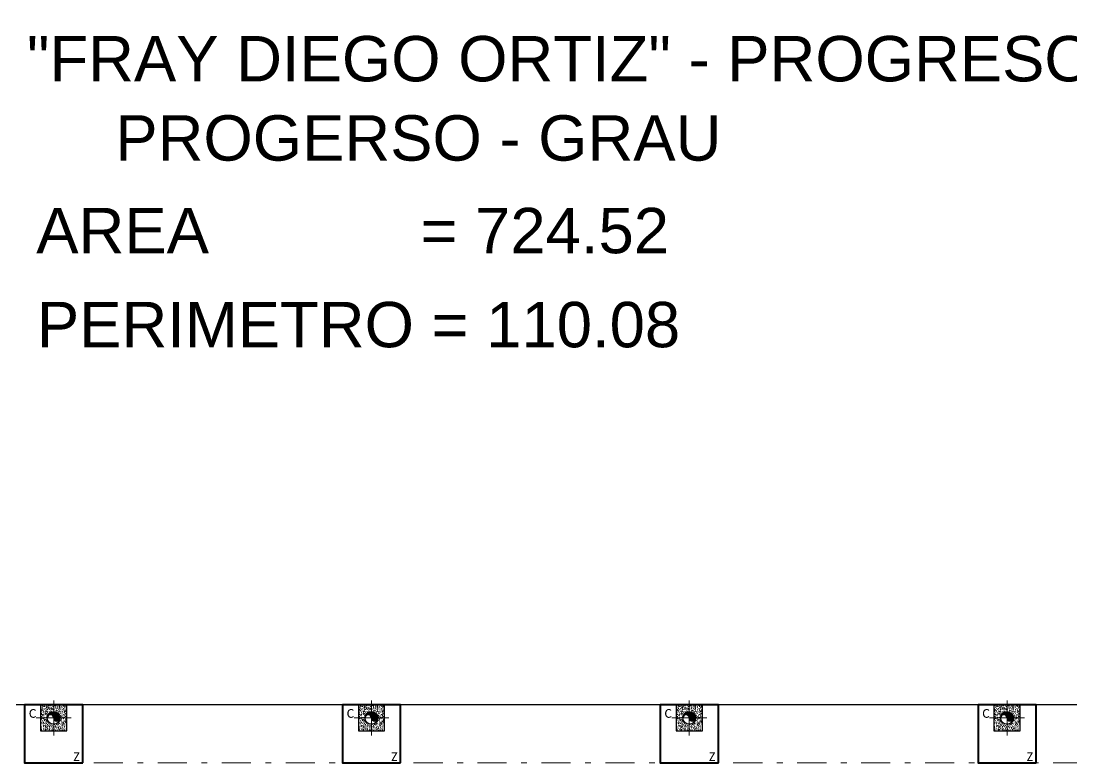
# Model space of a CAD drawing. Header units: metres. Extents: x 772934 to 773467, y 8442002 to 8442594.
# Drawn here: x 773073.92 to 773092, y 8442204.86 to 8442217.63 of the extents above; entities that cross this region are included whole.
import ezdxf

# ---------------------------------------------------------------- set-up
doc = ezdxf.new("R2010")
doc.units = ezdxf.units.M
doc.linetypes.add('DASHDOT', pattern=[1, 0.5, -0.25, 0, -0.25])
for name, color, linetype, lineweight in [('02', 2, 'Continuous', 20), ('CIMENTACION', 7, 'Continuous', 40), ('COLUMNASS', 9, 'Continuous', 25), ('COTAS', 40, 'Continuous', 5), ('MURO...', 112, 'Continuous', 30), ('N.P.T', 61, 'DASHDOT', 9)]:
    doc.layers.add(name, color=color, linetype=linetype, lineweight=lineweight)
doc.layers.add('TEXTOS-CHICOS-03', color=3, linetype='Continuous')
doc.styles.add('ARIAL', font='arial.ttf', dxfattribs={"width": 1.1})
doc.styles.add('Legend', font='calibri.ttf')

msp = doc.modelspace()

# ---------------------------------------------------------------- hatches: boundary and pattern name
at = {"linetype": 'Continuous', "lineweight": 0}
h = msp.add_hatch(dxfattribs=at)
h.set_pattern_fill('AR-CONC', color=256, scale=0.01, angle=90, style=0)
h.set_pattern_definition([(140, (773074.6866, 8442203.435666), (0.0062752, 0.071726), [0.0075, -0.0825]), (85, (773074.6866, 8442203.435666), (-0.0752192, -0.0138751), [0.006, -0.066]), (190.4514, (773074.687124, 8442203.44164), (-0.068944, 0.057851), [0.006374, -0.0701142]), (136.184, (773074.6666, 8442203.43567), (0.016552, 0.106724), [0.01125, -0.12375]), (186.6356, (773074.66798, 8442203.44456), (-0.097412, 0.0934663), [0.009561, -0.1051713]), (81.184, (773074.6666, 8442203.43567), (-0.097412, 0.093466), [0.009, -0.099]), (111, (773074.6716, 8442203.445666), (0.0402619, 0.0596907), [0.0075, -0.0825]), (56, (773074.6716, 8442203.445666), (-0.072515, 0.0243315), [0.006, -0.066]), (161.4514, (773074.67496, 8442203.45064), (-0.032253, 0.0840223), [0.006374, -0.0701142]), (127.5, (773074.686602, 8442203.435666), (-0.03328939, 0.00121599), [0, -0.0652, 0, -0.067, 0, -0.06625]), (97.5, (773074.6866, 8442203.435666), (-0.03944117, 0.02630695), [0, -0.0382, 0, -0.0637, 0, -0.02525]), (57.5, (773074.686602, 8442203.413366), (0.0022555, 0.05338224), [0, -0.025, 0, -0.078, 0, -0.1035]), (47.5, (773074.6866, 8442203.403366), (-0.0100105, 0.0583186), [0, -0.0325, 0, -0.0518, 0, -0.0735])])
edge = h.paths.add_edge_path()
edge.add_line((773074.262, 8442205.636), (773074.377, 8442205.636))
edge.add_arc((773074.487, 8442205.636), 0.11, 90, 180, ccw=False)
edge.add_line((773074.487, 8442205.745), (773074.487, 8442205.861))
edge.add_line((773074.487, 8442205.861), (773074.262, 8442205.861))
edge.add_line((773074.262, 8442205.861), (773074.262, 8442205.636))
edge = h.paths.add_edge_path()
edge.add_line((773074.262, 8442205.411), (773074.487, 8442205.411))
edge.add_line((773074.487, 8442205.411), (773074.487, 8442205.526))
edge.add_arc((773074.487, 8442205.636), 0.11, 180, 270, ccw=False)
edge.add_line((773074.377, 8442205.636), (773074.262, 8442205.636))
edge.add_line((773074.262, 8442205.636), (773074.262, 8442205.411))
edge = h.paths.add_edge_path()
edge.add_line((773074.712, 8442205.636), (773074.596, 8442205.636))
edge.add_arc((773074.487, 8442205.636), 0.11, 270, 359.9959, ccw=False)
edge.add_line((773074.487, 8442205.526), (773074.487, 8442205.411))
edge.add_line((773074.487, 8442205.411), (773074.712, 8442205.411))
edge.add_line((773074.712, 8442205.411), (773074.712, 8442205.636))
edge = h.paths.add_edge_path()
edge.add_line((773074.596, 8442205.636), (773074.712, 8442205.636))
edge.add_line((773074.712, 8442205.636), (773074.712, 8442205.861))
edge.add_line((773074.712, 8442205.861), (773074.487, 8442205.861))
edge.add_line((773074.487, 8442205.861), (773074.487, 8442205.745))
edge.add_arc((773074.487, 8442205.636), 0.11, -0.0041, 90, ccw=False)
at = {"linetype": 'Continuous'}
h = msp.add_hatch(color=256, dxfattribs=at)
h.set_gradient(color1=(0, 0, 255), one_color=1, tint=1)
h.paths.add_polyline_path([(773074.487, 8442205.745, 0.414214), (773074.377, 8442205.636, -1), (773074.487, 8442205.636, 1), (773074.596, 8442205.636, 0.414214)])
at = {"linetype": 'Continuous', "lineweight": 0}
h = msp.add_hatch(dxfattribs=at)
h.set_pattern_fill('AR-CONC', color=256, scale=0.01, angle=90, style=0)
h.set_pattern_definition([(140, (773080.15327, 8442203.435666), (0.0062752, 0.071726), [0.0075, -0.0825]), (85, (773080.15327, 8442203.435666), (-0.0752192, -0.0138751), [0.006, -0.066]), (190.4514, (773080.15379, 8442203.44164), (-0.068944, 0.057851), [0.006374, -0.0701142]), (136.184, (773080.13327, 8442203.43567), (0.016552, 0.106724), [0.01125, -0.12375]), (186.6356, (773080.13465, 8442203.44456), (-0.097412, 0.0934663), [0.009561, -0.1051713]), (81.184, (773080.13327, 8442203.43567), (-0.097412, 0.093466), [0.009, -0.099]), (111, (773080.13827, 8442203.445666), (0.0402619, 0.0596907), [0.0075, -0.0825]), (56, (773080.13827, 8442203.445666), (-0.072515, 0.0243315), [0.006, -0.066]), (161.4514, (773080.14162, 8442203.45064), (-0.032253, 0.0840223), [0.006374, -0.0701142]), (127.5, (773080.153268, 8442203.435666), (-0.03328939, 0.00121599), [0, -0.0652, 0, -0.067, 0, -0.06625]), (97.5, (773080.153268, 8442203.435666), (-0.03944117, 0.02630695), [0, -0.0382, 0, -0.0637, 0, -0.02525]), (57.5, (773080.153268, 8442203.413366), (0.0022555, 0.05338224), [0, -0.025, 0, -0.078, 0, -0.1035]), (47.5, (773080.15327, 8442203.403366), (-0.0100105, 0.0583186), [0, -0.0325, 0, -0.0518, 0, -0.0735])])
edge = h.paths.add_edge_path()
edge.add_line((773079.728, 8442205.636), (773079.844, 8442205.636))
edge.add_arc((773079.953, 8442205.636), 0.11, 90, 180, ccw=False)
edge.add_line((773079.953, 8442205.745), (773079.953, 8442205.861))
edge.add_line((773079.953, 8442205.861), (773079.728, 8442205.861))
edge.add_line((773079.728, 8442205.861), (773079.728, 8442205.636))
edge = h.paths.add_edge_path()
edge.add_line((773079.728, 8442205.411), (773079.953, 8442205.411))
edge.add_line((773079.953, 8442205.411), (773079.953, 8442205.526))
edge.add_arc((773079.953, 8442205.636), 0.11, 180, 270, ccw=False)
edge.add_line((773079.844, 8442205.636), (773079.728, 8442205.636))
edge.add_line((773079.728, 8442205.636), (773079.728, 8442205.411))
edge = h.paths.add_edge_path()
edge.add_line((773080.178, 8442205.636), (773080.063, 8442205.636))
edge.add_arc((773079.953, 8442205.636), 0.11, 270, 359.9959, ccw=False)
edge.add_line((773079.953, 8442205.526), (773079.953, 8442205.411))
edge.add_line((773079.953, 8442205.411), (773080.178, 8442205.411))
edge.add_line((773080.178, 8442205.411), (773080.178, 8442205.636))
edge = h.paths.add_edge_path()
edge.add_line((773080.063, 8442205.636), (773080.178, 8442205.636))
edge.add_line((773080.178, 8442205.636), (773080.178, 8442205.861))
edge.add_line((773080.178, 8442205.861), (773079.953, 8442205.861))
edge.add_line((773079.953, 8442205.861), (773079.953, 8442205.745))
edge.add_arc((773079.953, 8442205.636), 0.11, -0.0041, 90, ccw=False)
at = {"linetype": 'Continuous'}
h = msp.add_hatch(color=256, dxfattribs=at)
h.set_gradient(color1=(0, 0, 255), one_color=1, tint=1)
h.paths.add_polyline_path([(773079.953, 8442205.745, 0.414214), (773079.844, 8442205.636, -1), (773079.953, 8442205.636, 1), (773080.063, 8442205.636, 0.414214)])
at = {"linetype": 'Continuous', "lineweight": 0}
h = msp.add_hatch(dxfattribs=at)
h.set_pattern_fill('AR-CONC', color=256, scale=0.01, angle=90, style=0)
h.set_pattern_definition([(140, (773085.619935, 8442203.435666), (0.0062752, 0.071726), [0.0075, -0.0825]), (85, (773085.619935, 8442203.435666), (-0.0752192, -0.0138751), [0.006, -0.066]), (190.4514, (773085.62046, 8442203.44164), (-0.068944, 0.057851), [0.006374, -0.0701142]), (136.184, (773085.599935, 8442203.43567), (0.016552, 0.106724), [0.01125, -0.12375]), (186.6356, (773085.60131, 8442203.44456), (-0.097412, 0.0934663), [0.009561, -0.1051713]), (81.184, (773085.59993, 8442203.43567), (-0.097412, 0.093466), [0.009, -0.099]), (111, (773085.604935, 8442203.445666), (0.0402619, 0.0596907), [0.0075, -0.0825]), (56, (773085.604935, 8442203.445666), (-0.072515, 0.0243315), [0.006, -0.066]), (161.4514, (773085.60829, 8442203.45064), (-0.032253, 0.0840223), [0.006374, -0.0701142]), (127.5, (773085.619935, 8442203.435666), (-0.03328939, 0.00121599), [0, -0.0652, 0, -0.067, 0, -0.06625]), (97.5, (773085.619935, 8442203.435666), (-0.03944117, 0.02630695), [0, -0.0382, 0, -0.0637, 0, -0.02525]), (57.5, (773085.619935, 8442203.413366), (0.0022555, 0.05338224), [0, -0.025, 0, -0.078, 0, -0.1035]), (47.5, (773085.619935, 8442203.403366), (-0.0100105, 0.0583186), [0, -0.0325, 0, -0.0518, 0, -0.0735])])
edge = h.paths.add_edge_path()
edge.add_line((773085.195, 8442205.636), (773085.31, 8442205.636))
edge.add_arc((773085.42, 8442205.636), 0.11, 90, 180, ccw=False)
edge.add_line((773085.42, 8442205.745), (773085.42, 8442205.861))
edge.add_line((773085.42, 8442205.861), (773085.195, 8442205.861))
edge.add_line((773085.195, 8442205.861), (773085.195, 8442205.636))
edge = h.paths.add_edge_path()
edge.add_line((773085.195, 8442205.411), (773085.42, 8442205.411))
edge.add_line((773085.42, 8442205.411), (773085.42, 8442205.526))
edge.add_arc((773085.42, 8442205.636), 0.11, 180, 270, ccw=False)
edge.add_line((773085.31, 8442205.636), (773085.195, 8442205.636))
edge.add_line((773085.195, 8442205.636), (773085.195, 8442205.411))
edge = h.paths.add_edge_path()
edge.add_line((773085.645, 8442205.636), (773085.529, 8442205.636))
edge.add_arc((773085.42, 8442205.636), 0.11, 270, 359.9959, ccw=False)
edge.add_line((773085.42, 8442205.526), (773085.42, 8442205.411))
edge.add_line((773085.42, 8442205.411), (773085.645, 8442205.411))
edge.add_line((773085.645, 8442205.411), (773085.645, 8442205.636))
edge = h.paths.add_edge_path()
edge.add_line((773085.529, 8442205.636), (773085.645, 8442205.636))
edge.add_line((773085.645, 8442205.636), (773085.645, 8442205.861))
edge.add_line((773085.645, 8442205.861), (773085.42, 8442205.861))
edge.add_line((773085.42, 8442205.861), (773085.42, 8442205.745))
edge.add_arc((773085.42, 8442205.636), 0.11, -0.0041, 90, ccw=False)
at = {"linetype": 'Continuous'}
h = msp.add_hatch(color=256, dxfattribs=at)
h.set_gradient(color1=(0, 0, 255), one_color=1, tint=1)
h.paths.add_polyline_path([(773085.42, 8442205.745, 0.414214), (773085.31, 8442205.636, -1), (773085.42, 8442205.636, 1), (773085.529, 8442205.636, 0.414214)])
at = {"linetype": 'Continuous', "lineweight": 0}
h = msp.add_hatch(dxfattribs=at)
h.set_pattern_fill('AR-CONC', color=256, scale=0.01, angle=90, style=0)
h.set_pattern_definition([(140, (773091.0866, 8442203.435666), (0.0062752, 0.071726), [0.0075, -0.0825]), (85, (773091.0866, 8442203.435666), (-0.0752192, -0.0138751), [0.006, -0.066]), (190.4514, (773091.087124, 8442203.44164), (-0.068944, 0.057851), [0.006374, -0.0701142]), (136.184, (773091.0666, 8442203.43567), (0.016552, 0.106724), [0.01125, -0.12375]), (186.6356, (773091.06798, 8442203.44456), (-0.097412, 0.0934663), [0.009561, -0.1051713]), (81.184, (773091.0666, 8442203.43567), (-0.097412, 0.093466), [0.009, -0.099]), (111, (773091.0716, 8442203.445666), (0.0402619, 0.0596907), [0.0075, -0.0825]), (56, (773091.0716, 8442203.445666), (-0.072515, 0.0243315), [0.006, -0.066]), (161.4514, (773091.07496, 8442203.45064), (-0.032253, 0.0840223), [0.006374, -0.0701142]), (127.5, (773091.086602, 8442203.435666), (-0.03328939, 0.00121599), [0, -0.0652, 0, -0.067, 0, -0.06625]), (97.5, (773091.0866, 8442203.435666), (-0.03944117, 0.02630695), [0, -0.0382, 0, -0.0637, 0, -0.02525]), (57.5, (773091.086602, 8442203.413366), (0.0022555, 0.05338224), [0, -0.025, 0, -0.078, 0, -0.1035]), (47.5, (773091.0866, 8442203.403366), (-0.0100105, 0.0583186), [0, -0.0325, 0, -0.0518, 0, -0.0735])])
edge = h.paths.add_edge_path()
edge.add_line((773090.662, 8442205.636), (773090.777, 8442205.636))
edge.add_arc((773090.887, 8442205.636), 0.11, 90, 180, ccw=False)
edge.add_line((773090.887, 8442205.745), (773090.887, 8442205.861))
edge.add_line((773090.887, 8442205.861), (773090.662, 8442205.861))
edge.add_line((773090.662, 8442205.861), (773090.662, 8442205.636))
edge = h.paths.add_edge_path()
edge.add_line((773090.662, 8442205.411), (773090.887, 8442205.411))
edge.add_line((773090.887, 8442205.411), (773090.887, 8442205.526))
edge.add_arc((773090.887, 8442205.636), 0.11, 180, 270, ccw=False)
edge.add_line((773090.777, 8442205.636), (773090.662, 8442205.636))
edge.add_line((773090.662, 8442205.636), (773090.662, 8442205.411))
edge = h.paths.add_edge_path()
edge.add_line((773091.112, 8442205.636), (773090.996, 8442205.636))
edge.add_arc((773090.887, 8442205.636), 0.11, 270, 359.9959, ccw=False)
edge.add_line((773090.887, 8442205.526), (773090.887, 8442205.411))
edge.add_line((773090.887, 8442205.411), (773091.112, 8442205.411))
edge.add_line((773091.112, 8442205.411), (773091.112, 8442205.636))
edge = h.paths.add_edge_path()
edge.add_line((773090.996, 8442205.636), (773091.112, 8442205.636))
edge.add_line((773091.112, 8442205.636), (773091.112, 8442205.861))
edge.add_line((773091.112, 8442205.861), (773090.887, 8442205.861))
edge.add_line((773090.887, 8442205.861), (773090.887, 8442205.745))
edge.add_arc((773090.887, 8442205.636), 0.11, -0.0041, 90, ccw=False)
at = {"linetype": 'Continuous'}
h = msp.add_hatch(color=256, dxfattribs=at)
h.set_gradient(color1=(0, 0, 255), one_color=1, tint=1)
h.paths.add_polyline_path([(773090.887, 8442205.745, 0.414214), (773090.777, 8442205.636, -1), (773090.887, 8442205.636, 1), (773090.996, 8442205.636, 0.414214)])

# ---------------------------------------------------------------- linework, layer by layer
msp.add_line((773094.978, 8442205.861), (773064.928, 8442205.861))
at = {"layer": 'CIMENTACION'}
for points in [[(773074.987, 8442204.861), (773074.987, 8442205.861), (773073.987, 8442205.861), (773073.987, 8442204.861)], [(773080.453, 8442204.861), (773080.453, 8442205.861), (773079.453, 8442205.861), (773079.453, 8442204.861)], [(773085.92, 8442204.861), (773085.92, 8442205.861), (773084.92, 8442205.861), (773084.92, 8442204.861)], [(773091.387, 8442204.861), (773091.387, 8442205.861), (773090.387, 8442205.861), (773090.387, 8442204.861)]]:
    msp.add_lwpolyline(points, close=True, dxfattribs=at)
at = {"layer": 'COLUMNASS'}
for points in [[(773074.712, 8442205.411), (773074.712, 8442205.861), (773074.262, 8442205.861), (773074.262, 8442205.411)], [(773080.178, 8442205.411), (773080.178, 8442205.861), (773079.728, 8442205.861), (773079.728, 8442205.411)], [(773085.645, 8442205.411), (773085.645, 8442205.861), (773085.195, 8442205.861), (773085.195, 8442205.411)], [(773091.112, 8442205.411), (773091.112, 8442205.861), (773090.662, 8442205.861), (773090.662, 8442205.411)]]:
    msp.add_lwpolyline(points, close=True, dxfattribs=at)
at = {"layer": 'COTAS', "color": 1}
for points in [[(773074.487, 8442205.336), (773074.487, 8442205.711), (773074.487, 8442205.936)], [(773079.953, 8442205.336), (773079.953, 8442205.711), (773079.953, 8442205.936)], [(773085.42, 8442205.336), (773085.42, 8442205.711), (773085.42, 8442205.936)], [(773090.887, 8442205.336), (773090.887, 8442205.711), (773090.887, 8442205.936)], [(773074.787, 8442205.636), (773074.412, 8442205.636), (773074.187, 8442205.636)], [(773080.253, 8442205.636), (773079.878, 8442205.636), (773079.653, 8442205.636)], [(773085.72, 8442205.636), (773085.345, 8442205.636), (773085.12, 8442205.636)], [(773091.187, 8442205.636), (773090.812, 8442205.636), (773090.587, 8442205.636)]]:
    msp.add_lwpolyline(points, dxfattribs=at)
at = {"layer": 'MURO...'}
for centre in [(773074.487, 8442205.636), (773079.953, 8442205.636), (773085.42, 8442205.636), (773090.887, 8442205.636)]:
    msp.add_circle(centre, 0.11, dxfattribs=at)
for centre, start, end in [((773074.432, 8442205.636), 0, 180), ((773074.541, 8442205.636), 180, 0), ((773079.898, 8442205.636), 0, 180), ((773080.008, 8442205.636), 180, 0), ((773085.365, 8442205.636), 0, 180), ((773085.475, 8442205.636), 180, 0), ((773090.832, 8442205.636), 0, 180), ((773090.941, 8442205.636), 180, 0)]:
    msp.add_arc(centre, 0.0548, start, end, dxfattribs=at)
at = {"layer": 'N.P.T'}
msp.add_lwpolyline([(773063.328, 8442226.651), (773096.578, 8442226.651), (773096.578, 8442204.861), (773063.328, 8442204.861)], close=True, dxfattribs=at)

# ---------------------------------------------------------------- texts
at = {"layer": '02', "lineweight": 5, "char_height": 0.15, "width": 5.57795, "attachment_point": 3, "style": 'Legend'}
for s, insert in [('C', (773074.187, 8442205.788)), ('C', (773079.654, 8442205.788)), ('C', (773085.12, 8442205.788)), ('C', (773090.587, 8442205.788)), ('Z', (773074.935, 8442205.044, 0.207)), ('Z', (773080.402, 8442205.044, 0.207)), ('Z', (773085.868, 8442205.044, 0.207)), ('Z', (773091.335, 8442205.044, 0.207))]:
    msp.add_mtext(s, dxfattribs=dict(at, insert=insert))
at = {"layer": 'TEXTOS-CHICOS-03', "color": 70, "style": 'ARIAL'}
for s, p in [(' I.E.S "FRAY DIEGO ORTIZ" - PROGRESO', (773071.055, 8442216.588)), ('PROGERSO - GRAU', (773075.547, 8442215.224)), ('AREA            = 724.52', (773074.187, 8442213.631)), ('PERIMETRO = 110.08', (773074.198, 8442212.013))]:
    msp.add_text(s, height=0.78103, dxfattribs=at).set_placement(p)

doc.saveas('drawing.dxf')
